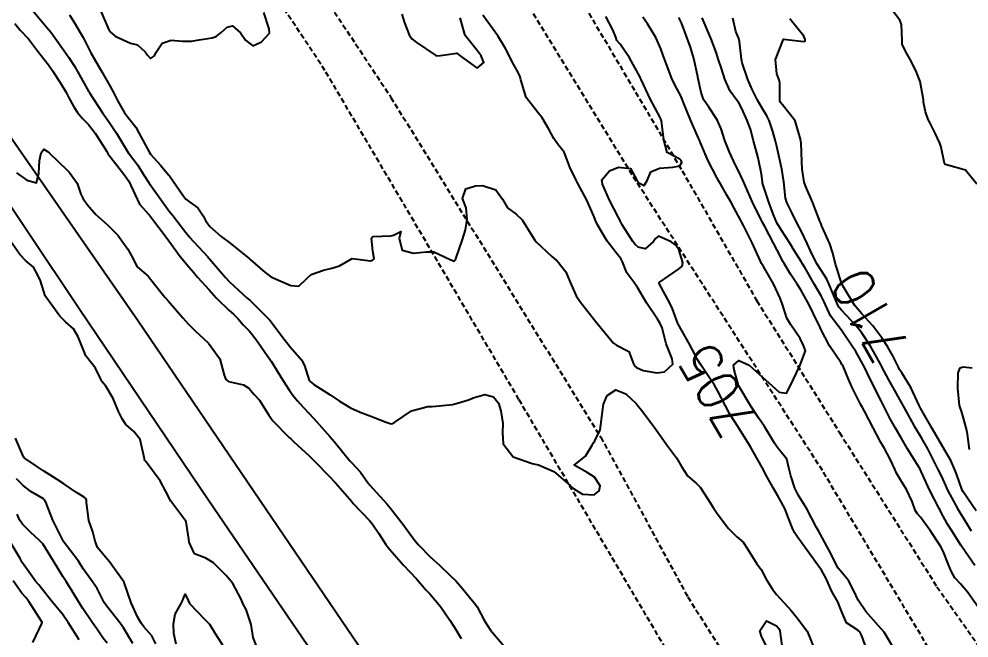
# Model space of a CAD drawing. Header units: metres. Extents: x 292545 to 299085, y 7450245 to 7463078.
# Drawn here: x 298297.5 to 298390.6, y 7451584.5 to 7451645.1 of the extents above; entities that cross this region are included whole.
import ezdxf
from ezdxf.enums import TextEntityAlignment as Align

# ---------------------------------------------------------------- set-up
doc = ezdxf.new("R2010")
doc.units = ezdxf.units.M
doc.linetypes.add('DASHED', pattern=[0.75, 0.5, -0.25])
for name, color, linetype in [('Cotas', 45, 'Continuous'), ('Curvas de Nivel 1m', 11, 'Continuous'), ('Curvas de Nivel 5m', 15, 'Continuous'), ('Linha Férrea', 20, 'Continuous'), ('Vias Secundárias', 230, 'DASHED')]:
    doc.layers.add(name, color=color, linetype=linetype)
doc.styles.add('Style-STANDARD', font='STANDARD.shx')

msp = doc.modelspace()

# ---------------------------------------------------------------- linework, layer by layer
at = {"layer": 'Curvas de Nivel 1m', "flags": 128}
for points, elevation in [([(298391.354, 7451628.949), (298390.243, 7451630.323), (298388.389, 7451630.841), (298388.251, 7451630.878), (298388.183, 7451630.981), (298387.869, 7451632.586), (298387.733, 7451632.988), (298387.257, 7451633.97), (298386.746, 7451635.003), (298386.59, 7451635.29), (298386.313, 7451636.057), (298386.14, 7451637.012), (298386.126, 7451637.21), (298385.789, 7451639.016), (298385.428, 7451639.948), (298384.92, 7451641.025), (298384.382, 7451641.93), (298384.033, 7451642.679), (298384.049, 7451643.035), (298383.981, 7451644.609), (298383.797, 7451645.039), (298382.44, 7451646.84)], 711), ([(298305.448, 7451645.97), (298306.278, 7451644.078), (298306.333, 7451643.961), (298306.392, 7451643.882), (298306.878, 7451643.465), (298308.381, 7451642.779), (298309.07, 7451642.62), (298309.849, 7451641.918), (298310.051, 7451641.597), (298310.366, 7451641.267), (298310.733, 7451641.543), (298310.906, 7451641.905), (298311.493, 7451642.788), (298312.385, 7451643.067), (298313.495, 7451642.984), (298314.384, 7451642.98), (298315.127, 7451643.111), (298316.387, 7451643.297), (298316.797, 7451643.427), (298317.281, 7451643.831), (298317.886, 7451644.34), (298318.403, 7451644.476), (298319.182, 7451643.808), (298319.653, 7451643.068), (298320.38, 7451642.519), (298321.24, 7451642.925), (298322.025, 7451643.774), (298321.991, 7451644.182), (298321.476, 7451645.779)], 703), ([(298302.418, 7451645.548), (298303.014, 7451644.606), (298303.376, 7451643.995), (298303.744, 7451643.347), (298304.374, 7451642.095), (298304.434, 7451641.979), (298304.509, 7451641.841), (298305.579, 7451639.968), (298306.334, 7451638.678), (298306.73, 7451637.956), (298307.165, 7451637.101), (298307.814, 7451635.945), (298308.297, 7451635.318), (298308.91, 7451634.552), (298309.259, 7451633.925), (298310.255, 7451632.067), (298310.36, 7451631.909), (298311.333, 7451630.808), (298312.136, 7451629.891), (298312.231, 7451629.763), (298313.536, 7451627.87), (298313.833, 7451627.5), (298314.196, 7451627.2), (298314.984, 7451626.651), (298315.512, 7451625.85), (298315.745, 7451625.413), (298316.173, 7451624.822), (298317.282, 7451623.829), (298318.153, 7451623.161), (298319.88, 7451621.794), (298320.013, 7451621.673), (298320.131, 7451621.562), (298321.593, 7451620.301), (298322.114, 7451619.912), (298322.372, 7451619.767), (298324.102, 7451619.016), (298324.892, 7451618.947), (298325.682, 7451619.726), (298326.117, 7451620.113), (298327.303, 7451620.526), (298328.123, 7451620.72), (298328.878, 7451620.94), (298330.133, 7451621.68), (298331.907, 7451621.43), (298332.132, 7451621.513), (298332.218, 7451621.563), (298332.284, 7451621.648), (298332.144, 7451622.398), (298332.007, 7451623.652), (298332.165, 7451623.842), (298333.911, 7451623.887), (298334.166, 7451623.977), (298334.879, 7451624.329), (298334.736, 7451623.621), (298335.029, 7451622.504), (298336.139, 7451622.196), (298337.384, 7451622.344), (298338.141, 7451622.343), (298339.739, 7451621.564), (298340.131, 7451621.406), (298340.248, 7451621.558), (298340.305, 7451621.728), (298340.955, 7451623.548), (298341.228, 7451624.483), (298341.412, 7451625.542), (298341.299, 7451626.648), (298340.926, 7451627.549), (298341.253, 7451628.509), (298342.222, 7451628.782), (298342.903, 7451628.843), (298344.217, 7451628.418), (298344.873, 7451627.5), (298345.347, 7451626.645), (298346.188, 7451626.03), (298346.776, 7451625.474), (298347.804, 7451623.818), (298348.015, 7451623.461), (298348.151, 7451623.302), (298349.699, 7451621.882), (298350.134, 7451621.51), (298350.172, 7451621.478), (298350.215, 7451621.439), (298351.063, 7451620.366), (298351.457, 7451619.42), (298352.092, 7451618.012), (298352.503, 7451617.406), (298354.063, 7451615.39), (298355.741, 7451613.373), (298356.031, 7451613.17), (298357.229, 7451612.556), (298357.704, 7451611.345), (298357.814, 7451611.146), (298358.009, 7451610.989), (298358.651, 7451610.689), (298360.004, 7451610.454), (298360.754, 7451610.564), (298361.561, 7451611.305), (298361.487, 7451611.836), (298360.902, 7451613.311), (298360.498, 7451614.874), (298360.309, 7451615.318), (298360.225, 7451615.479), (298360.067, 7451615.732), (298358.99, 7451617.331), (298358.105, 7451618.826), (298357.719, 7451619.346), (298357.049, 7451620.283), (298356.632, 7451621.363), (298356.46, 7451621.689), (298356.14, 7451622.054), (298355.119, 7451623.38), (298354.177, 7451624.965), (298353.973, 7451625.392), (298353.837, 7451625.743), (298353.13, 7451627.401), (298352.228, 7451629.098), (298352.056, 7451629.413), (298351.445, 7451630.622), (298351.168, 7451631.426), (298350.917, 7451632.088), (298350.268, 7451632.922), (298349.886, 7451633.444), (298349.397, 7451634.339), (298348.741, 7451635.456), (298348.308, 7451635.979), (298347.182, 7451637.471), (298346.644, 7451639.173), (298346.592, 7451639.478), (298346.35, 7451639.955), (298345.817, 7451640.938), (298345.551, 7451641.492), (298345.156, 7451642.273), (298344.393, 7451643.51), (298342.923, 7451645.525)], 704), ([(298335.009, 7451645.621), (298335.256, 7451644.771), (298335.708, 7451643.61), (298335.976, 7451643.194), (298336.386, 7451642.887), (298338.316, 7451641.581), (298338.373, 7451641.554), (298338.798, 7451641.574), (298340.375, 7451641.801), (298340.705, 7451641.547), (298342.361, 7451640.327), (298343.021, 7451640.869), (298342.782, 7451641.526), (298342.378, 7451642.065), (298341.19, 7451643.542), (298340.71, 7451645.255)], 703), ([(298383.124, 7451583.61), (298382.283, 7451585.054), (298381.709, 7451585.676), (298380.49, 7451587.072), (298379.74, 7451588.189), (298379.294, 7451589.087), (298378.773, 7451590.104), (298377.945, 7451591.107), (298377.776, 7451591.332), (298376.863, 7451593.119), (298375.821, 7451594.971), (298375.738, 7451595.131), (298375.647, 7451595.309), (298374.705, 7451597.141), (298373.863, 7451598.461), (298373.51, 7451599.155), (298373.109, 7451600.385), (298372.935, 7451601.164), (298372.737, 7451602.003), (298371.911, 7451603.025), (298371.78, 7451603.181), (298371.527, 7451603.576), (298370.544, 7451605.194), (298369.951, 7451606.046), (298369.211, 7451607.208), (298367.993, 7451609.22), (298367.557, 7451610.775), (298367.494, 7451611.228), (298368.018, 7451611.693), (298369.036, 7451611.21), (298370.004, 7451610.333), (298371.285, 7451609.187), (298371.984, 7451608.562), (298372.691, 7451608.461), (298373.044, 7451609.164), (298374.013, 7451611.15), (298374.547, 7451612.625), (298374.381, 7451613.147), (298374.043, 7451613.826), (298373.14, 7451615.164), (298372.739, 7451615.84), (298372.297, 7451617.177), (298372.092, 7451617.785), (298371.426, 7451619.187), (298370.44, 7451620.887), (298370.251, 7451621.199), (298370.135, 7451621.428), (298369.346, 7451623.208), (298368.497, 7451624.898), (298368.322, 7451625.219), (298368.186, 7451625.479), (298367.577, 7451626.609), (298367.23, 7451627.235), (298366.855, 7451627.886), (298366.22, 7451628.997), (298366.078, 7451629.251), (298365.881, 7451629.601), (298365.028, 7451631.262), (298364.27, 7451633.006), (298364.166, 7451633.271), (298364.072, 7451633.476), (298363.277, 7451635.28), (298362.576, 7451637.031), (298362.473, 7451637.288), (298362.326, 7451637.62), (298361.747, 7451638.709), (298361.461, 7451639.303), (298360.89, 7451640.787), (298360.704, 7451641.315), (298360.617, 7451641.558), (298360.382, 7451642.241), (298359.892, 7451643.325), (298359.074, 7451644.672), (298358.625, 7451645.338)], 706), ([(298391.727, 7451587.181), (298390.458, 7451588.953), (298389.761, 7451589.775), (298389.186, 7451590.388), (298388.873, 7451590.973), (298388.552, 7451591.75), (298388.057, 7451592.986), (298387.8, 7451593.483), (298386.789, 7451595), (298385.836, 7451596.312), (298385.508, 7451596.683), (298385.328, 7451597.015), (298385.025, 7451597.848), (298384.47, 7451599.024), (298383.882, 7451599.985), (298383.477, 7451600.624), (298383.303, 7451601.039), (298382.865, 7451602.008), (298382.292, 7451603.054), (298381.923, 7451603.719), (298381.186, 7451605.068), (298380.33, 7451606.706), (298380.136, 7451607.078), (298379.968, 7451607.395), (298379.112, 7451609.093), (298378.764, 7451609.862), (298378.251, 7451611.106), (298378.168, 7451611.261), (298378.017, 7451611.477), (298376.916, 7451613.121), (298376.057, 7451614.758), (298375.892, 7451615.132), (298375.753, 7451615.446), (298374.906, 7451617.142), (298374.105, 7451618.601), (298373.752, 7451619.155), (298373.101, 7451620.144), (298372.472, 7451621.175), (298372.349, 7451621.391), (298372.139, 7451621.797), (298371.424, 7451623.187), (298370.56, 7451624.813), (298370.354, 7451625.198), (298370.186, 7451625.522), (298369.356, 7451627.208), (298368.679, 7451628.755), (298368.492, 7451629.217), (298368.231, 7451629.788), (298367.519, 7451631.231), (298367.121, 7451632.097), (298366.668, 7451633.244), (298366.29, 7451634.391), (298365.916, 7451635.254), (298365.072, 7451636.505), (298364.577, 7451637.267), (298364.33, 7451637.947), (298364.051, 7451639.273), (298363.978, 7451639.644), (298363.617, 7451641.278), (298363.288, 7451642.377), (298362.964, 7451643.284), (298362.415, 7451644.78), (298362.133, 7451645.294)], 707), ([(298391.155, 7451591.57), (298390.216, 7451592.956), (298389.802, 7451593.591), (298388.913, 7451594.974), (298388.496, 7451595.647), (298387.841, 7451596.835), (298387.758, 7451596.991), (298387.654, 7451597.183), (298386.729, 7451599.001), (298385.891, 7451600.809), (298385.792, 7451601.011), (298385.634, 7451601.274), (298384.563, 7451603.023), (298383.929, 7451604.096), (298383.384, 7451605.038), (298382.863, 7451605.958), (298382.295, 7451607.055), (298381.973, 7451607.709), (298381.295, 7451609.067), (298380.6, 7451610.481), (298380.297, 7451611.077), (298380.018, 7451611.614), (298379.489, 7451612.549), (298379.131, 7451613.094), (298378.057, 7451614.692), (298377.735, 7451615.105), (298377.02, 7451616.064), (298376.52, 7451617.123), (298376.395, 7451617.435), (298376.096, 7451618.025), (298375.454, 7451619.137), (298374.496, 7451620.78), (298374.279, 7451621.149), (298374.135, 7451621.382), (298373.451, 7451622.466), (298373.025, 7451623.167), (298372.173, 7451624.489), (298371.762, 7451625.184), (298371.413, 7451625.965), (298370.973, 7451627.192), (298370.363, 7451629.057), (298370.331, 7451629.199), (298370.234, 7451629.928), (298370.002, 7451631.203), (298369.916, 7451631.544), (298369.46, 7451633.208), (298369.158, 7451634.343), (298368.839, 7451635.215), (298368.314, 7451636.37), (298368.02, 7451636.925), (298367.801, 7451637.228), (298367.184, 7451638.09), (298366.665, 7451639.245), (298366.357, 7451640.197), (298366.011, 7451641.254), (298365.834, 7451641.8), (298365.294, 7451643.261), (298364.423, 7451645.27)], 708), ([(298390.836, 7451594.95), (298389.839, 7451596.543), (298389.681, 7451596.802), (298389.589, 7451596.964), (298389.297, 7451597.522), (298388.511, 7451598.98), (298388.307, 7451599.413), (298387.887, 7451600.359), (298387.582, 7451600.993), (298387.25, 7451601.646), (298386.545, 7451603.004), (298385.929, 7451604.094), (298385.393, 7451605.015), (298384.651, 7451606.328), (298384.267, 7451607.027), (298383.971, 7451607.576), (298383.166, 7451609.042), (298382.739, 7451609.788), (298382.06, 7451611.059), (298382.045, 7451611.091), (298382.014, 7451611.144), (298380.924, 7451613.071), (298380.053, 7451614.423), (298379.524, 7451615.085), (298378.078, 7451616.603), (298377.854, 7451616.877), (298377.733, 7451617.105), (298377.248, 7451618.267), (298376.894, 7451619.118), (298376.645, 7451619.649), (298376.126, 7451620.455), (298375.689, 7451621.134), (298375.211, 7451622.071), (298374.737, 7451623.144), (298374.17, 7451624.306), (298373.728, 7451625.157), (298373.22, 7451626.191), (298372.737, 7451627.172), (298372.615, 7451627.582), (298372.434, 7451629.177), (298372.242, 7451630.435), (298372.081, 7451631.182), (298371.743, 7451632.653), (298371.609, 7451633.18), (298371.348, 7451634.123), (298371.01, 7451635.189), (298370.776, 7451635.662), (298370.315, 7451636.419), (298369.863, 7451637.205), (298369.319, 7451638.224), (298368.902, 7451639.214), (298368.367, 7451640.838), (298368.29, 7451641.221), (298368.101, 7451642.936), (298368.021, 7451643.226), (298367.717, 7451643.917), (298367.431, 7451645.235)], 709), ([(298297.061, 7451644.721), (298297.592, 7451644.062), (298298.39, 7451643.191), (298299.295, 7451642.041), (298300.359, 7451640.646), (298300.791, 7451640.026), (298301.601, 7451638.751), (298302.042, 7451638.013), (298302.318, 7451637.492), (298302.851, 7451636.544), (298303.21, 7451635.996), (298303.703, 7451635.395), (298304.291, 7451634.814), (298304.947, 7451633.973), (298306.064, 7451632.153), (298306.179, 7451631.961), (298306.252, 7451631.852), (298307.74, 7451629.945), (298308.223, 7451629.249), (298308.847, 7451627.93), (298309.274, 7451627.004), (298310.184, 7451625.986), (298310.256, 7451625.909), (298310.564, 7451625.521), (298311.808, 7451623.894), (298312.156, 7451623.414), (298313.276, 7451621.879), (298314.123, 7451620.851), (298314.574, 7451620.319), (298314.975, 7451619.857), (298316.094, 7451618.589), (298316.779, 7451617.833), (298318.07, 7451616.571), (298318.486, 7451616.233), (298318.925, 7451615.807), (298319.443, 7451615.185), (298320.05, 7451614.54), (298320.687, 7451613.784), (298322.014, 7451611.856), (298322.068, 7451611.769), (298322.171, 7451611.609), (298323.344, 7451609.756), (298323.983, 7451608.744), (298324.395, 7451608.162), (298324.75, 7451607.738), (298325.333, 7451607.106), (298325.95, 7451606.445), (298326.622, 7451605.713), (298327.928, 7451604.239), (298328.392, 7451603.695), (298329.895, 7451601.845), (298330.052, 7451601.678), (298330.951, 7451600.731), (298331.708, 7451599.652), (298331.775, 7451599.554), (298331.871, 7451599.445), (298333.51, 7451597.633), (298333.847, 7451597.246), (298335.131, 7451595.617), (298335.813, 7451594.654), (298336.253, 7451594.049), (298336.634, 7451593.598), (298337.786, 7451592.445), (298338.709, 7451591.571), (298339.763, 7451590.577), (298340.282, 7451590.076), (298340.743, 7451589.545), (298341.198, 7451588.989), (298341.741, 7451588.321), (298342.11, 7451587.908), (298342.367, 7451587.53), (298343.082, 7451586.15), (298343.505, 7451585.513), (298343.586, 7451585.396), (298343.7, 7451585.232), (298345.176, 7451583.495)], 706), ([(298297.226, 7451630.07), (298298.222, 7451629.35), (298299.182, 7451629.082), (298299.398, 7451630.043), (298299.482, 7451631.278), (298299.635, 7451632.036), (298299.906, 7451632.385), (298300.255, 7451632.171), (298300.407, 7451632.028), (298302.236, 7451630.305), (298302.377, 7451630.151), (298302.495, 7451630.006), (298303.165, 7451629.05), (298303.539, 7451627.99), (298303.748, 7451627.536), (298304.193, 7451626.944), (298305.004, 7451625.972), (298306.173, 7451624.938), (298307.14, 7451623.95), (298308.143, 7451622.592), (298308.48, 7451621.935), (298309.065, 7451620.868), (298310.113, 7451619.956), (298310.162, 7451619.91), (298310.371, 7451619.645), (298311.752, 7451617.893), (298312.079, 7451617.511), (298313.516, 7451615.875), (298314.057, 7451615.264), (298314.756, 7451614.566), (298315.558, 7451613.847), (298316.036, 7451613.389), (298317.161, 7451611.829), (298317.584, 7451610.237), (298317.753, 7451609.822), (298317.991, 7451609.626), (298319.478, 7451609.288), (298319.985, 7451608.965), (298320.534, 7451608.347), (298321.051, 7451607.784), (298321.951, 7451606.307), (298322.339, 7451605.766), (298323.927, 7451604.162), (298324.133, 7451603.955), (298324.358, 7451603.743), (298325.902, 7451602.335), (298326.523, 7451601.714), (298327.879, 7451600.341), (298328.489, 7451599.694), (298329.857, 7451598.122), (298330.054, 7451597.876), (298330.233, 7451597.674), (298331.828, 7451596.002), (298332.118, 7451595.647), (298332.722, 7451594.733), (298333.428, 7451593.634), (298333.796, 7451593.171), (298335.165, 7451591.616), (298335.767, 7451590.971), (298336.439, 7451590.279), (298337.024, 7451589.591), (298337.359, 7451589.196), (298337.745, 7451588.813), (298338.776, 7451587.57), (298339.713, 7451586.214), (298340.138, 7451585.556), (298340.818, 7451584.423)], 707), ([(298320.723, 7451583.784), (298320.424, 7451584.523), (298320.209, 7451585.792), (298319.725, 7451587.258), (298319.441, 7451587.803), (298319.256, 7451588.286), (298318.43, 7451589.813), (298317.761, 7451590.616), (298316.519, 7451591.833), (298315.78, 7451592.299), (298314.66, 7451592.725), (298314.156, 7451593.865), (298314.112, 7451594.171), (298313.847, 7451595.87), (298313.824, 7451595.921), (298312.347, 7451597.885), (298311.862, 7451598.821), (298311.317, 7451599.896), (298309.892, 7451601.78), (298309.825, 7451601.843), (298309.777, 7451601.912), (298309.764, 7451602.043), (298309.336, 7451603.919), (298308.729, 7451604.726), (298307.938, 7451605.42), (298307.563, 7451605.944), (298307.22, 7451606.682), (298306.71, 7451607.953), (298305.985, 7451609.147), (298305.619, 7451609.596), (298305.41, 7451609.969), (298304.963, 7451610.937), (298304.113, 7451611.989), (298304.015, 7451612.125), (298303.267, 7451613.992), (298302.823, 7451614.771), (298302.057, 7451615.435), (298301.453, 7451616.016), (298300.091, 7451617.903), (298300.041, 7451618.031), (298299.564, 7451619.494), (298299.322, 7451620.042), (298298.898, 7451620.826), (298298.127, 7451621.443), (298297.544, 7451622.066), (298296.162, 7451624.017)], 707), ([(298390.636, 7451602.953), (298390.443, 7451604.447), (298390.33, 7451604.956), (298389.957, 7451606.38), (298389.823, 7451606.823), (298389.77, 7451606.963), (298389.673, 7451607.259), (298389.51, 7451608.967), (298389.519, 7451610.478), (298389.738, 7451610.964), (298390.014, 7451611.049), (298390.883, 7451610.951)], 711), ([(298310.872, 7451583.902), (298310.477, 7451584.694), (298309.7, 7451585.585), (298309.439, 7451585.923), (298309.083, 7451586.556), (298308.465, 7451587.933), (298307.789, 7451589.903), (298307.775, 7451589.94), (298307.754, 7451589.982), (298306.353, 7451591.954), (298305.789, 7451592.582), (298305.162, 7451593.335), (298304.935, 7451593.973), (298304.705, 7451594.869), (298304.302, 7451595.983), (298304.073, 7451597.763), (298304.076, 7451597.987), (298304.022, 7451598.155), (298303.856, 7451598.284), (298303.114, 7451598.743), (298301.869, 7451599.594), (298301.208, 7451600.017), (298299.881, 7451600.859), (298299.177, 7451601.332), (298298.059, 7451602.058), (298297.972, 7451602.128), (298297.905, 7451602.243), (298297.134, 7451604.068)], 706), ([(298306.095, 7451583.956), (298305.688, 7451584.506), (298305.089, 7451585.361), (298304.669, 7451585.976), (298303.724, 7451587.373), (298303.329, 7451587.994), (298302.668, 7451589.077), (298302.082, 7451590.007), (298301.76, 7451590.512), (298300.836, 7451592.019), (298299.8, 7451593.705), (298299.655, 7451593.886), (298299.479, 7451594.035), (298298.601, 7451594.838), (298297.819, 7451595.631), (298297.523, 7451596.063), (298297.27, 7451596.627)], 704), ([(298303.365, 7451584.314), (298302.279, 7451586.004), (298301.715, 7451586.807), (298300.728, 7451588.02), (298299.745, 7451589.272), (298299.399, 7451589.684), (298299.085, 7451590.04), (298297.78, 7451591.881), (298297.693, 7451592.061), (298297.586, 7451592.26), (298296.489, 7451594.073)], 703), ([(298298.807, 7451584.043), (298299.702, 7451585.912), (298299.739, 7451585.994), (298299.725, 7451586.03), (298299.703, 7451586.066), (298298.441, 7451588.049), (298298.135, 7451588.452), (298297.741, 7451588.882), (298296.896, 7451590.069)], 702), ([(298312.873, 7451583.878), (298312.653, 7451584.92), (298312.606, 7451585.881), (298312.778, 7451586.818), (298313.348, 7451587.874), (298313.479, 7451588.129), (298313.742, 7451588.767), (298314.038, 7451588.167), (298314.195, 7451587.863), (298315.709, 7451586.265), (298316.136, 7451585.836), (298316.851, 7451584.669), (298317.422, 7451583.823)], 707), ([(298370.966, 7451583.187), (298370.247, 7451584.645), (298370.094, 7451585.196), (298370.733, 7451586.17), (298371.708, 7451585.676), (298371.944, 7451585.415), (298372.031, 7451585.175), (298372.244, 7451583.727)], 706)]:
    msp.add_lwpolyline(points, dxfattribs=dict(at, elevation=elevation))
at = {"layer": 'Curvas de Nivel 5m', "flags": 128}
for points, elevation in [([(298298.76, 7451646.047), (298300.404, 7451644.101), (298300.458, 7451644.029), (298300.613, 7451643.815), (298301.905, 7451642.015), (298302.366, 7451641.366), (298302.895, 7451640.539), (298303.205, 7451639.997), (298304.323, 7451638.014), (298304.345, 7451637.98), (298304.381, 7451637.921), (298305.662, 7451635.966), (298306.294, 7451635.046), (298307.033, 7451633.953), (298308.204, 7451631.99), (298308.236, 7451631.94), (298308.253, 7451631.917), (298309.122, 7451630.807), (298309.676, 7451629.918), (298310.22, 7451629.048), (298311.038, 7451627.902), (298312.187, 7451626.308), (298312.371, 7451626.074), (298312.529, 7451625.887), (298313.812, 7451624.228), (298314.098, 7451623.871), (298314.162, 7451623.791), (298315.965, 7451621.843), (298316.045, 7451621.754), (298316.131, 7451621.651), (298317.704, 7451619.824), (298318.106, 7451619.387), (298319.834, 7451617.794), (298319.974, 7451617.684), (298320.081, 7451617.596), (298321.935, 7451615.771), (298322.062, 7451615.629), (298323.45, 7451613.756), (298324.032, 7451613.009), (298325.147, 7451611.733), (298325.468, 7451611.189), (298325.923, 7451609.721), (298325.948, 7451609.676), (298325.992, 7451609.629), (298326.382, 7451609.321), (298327.972, 7451608.306), (298328.885, 7451607.691), (298329.957, 7451607.044), (298330.914, 7451606.627), (298331.949, 7451606.21), (298333.466, 7451605.635), (298333.941, 7451605.48), (298334.083, 7451605.487), (298334.292, 7451605.627), (298335.954, 7451606.737), (298337.532, 7451607.159), (298337.959, 7451607.176), (298338.329, 7451607.207), (298339.961, 7451607.376), (298340.684, 7451607.549), (298341.636, 7451607.867), (298341.97, 7451608.003), (298343.142, 7451608.352), (298343.972, 7451608.105), (298344.484, 7451607.505), (298344.7, 7451606.758), (298344.898, 7451605.5), (298344.85, 7451604.584), (298344.915, 7451603.5), (298345.904, 7451602.238), (298347.777, 7451601.579), (298347.894, 7451601.564), (298348.385, 7451601.455), (298349.886, 7451600.789), (298351.5, 7451599.424), (298351.868, 7451599.089), (298352.692, 7451598.576), (298353.86, 7451598.508), (298354.334, 7451598.918), (298354.433, 7451599.384), (298353.882, 7451600.256), (298353.176, 7451600.691), (298351.893, 7451601.42), (298352.992, 7451602.314), (298353.659, 7451603.393), (298353.747, 7451603.569), (298353.927, 7451603.805), (298354.432, 7451604.891), (298354.512, 7451605.384), (298354.661, 7451606.678), (298354.752, 7451607.382), (298355.121, 7451608.233), (298355.984, 7451608.806), (298356.94, 7451608.394), (298357.965, 7451607.457), (298358.068, 7451607.339), (298358.47, 7451606.823), (298359.606, 7451605.323), (298359.938, 7451604.87), (298361.048, 7451603.309), (298361.905, 7451602.134), (298362.415, 7451601.292), (298362.987, 7451600.386), (298363.876, 7451599.616), (298364.235, 7451599.266), (298364.949, 7451598.167), (298365.524, 7451597.253), (298365.838, 7451596.792), (298366.976, 7451595.238), (298367.815, 7451594.403), (298368.453, 7451593.864), (298368.869, 7451593.214), (298369.781, 7451591.757), (298370.208, 7451591.196), (298370.72, 7451590.234), (298371.356, 7451589.184), (298371.746, 7451588.71), (298373.159, 7451587.158), (298373.41, 7451586.845), (298373.716, 7451586.473), (298374.715, 7451585.14), (298375.438, 7451583.379)], 705), ([(298380.666, 7451583.07), (298380.089, 7451584.686), (298379.894, 7451585.078), (298379.705, 7451585.246), (298378.57, 7451585.956), (298378.083, 7451587.105), (298377.737, 7451588.022), (298377.111, 7451589.116), (298376.574, 7451590.312), (298376.122, 7451591.127), (298375.78, 7451591.601), (298374.657, 7451593.141), (298373.815, 7451594.34), (298373.476, 7451594.811), (298373.335, 7451595.157), (298372.909, 7451596.239), (298372.526, 7451597.17), (298371.862, 7451598.424), (298371.377, 7451599.185), (298370.773, 7451600.303), (298370.308, 7451601.196), (298369.9, 7451601.933), (298369.171, 7451603.207), (298367.943, 7451605.22), (298367.14, 7451606.417), (298366.707, 7451607.239), (298365.984, 7451608.659), (298365.629, 7451609.254), (298364.884, 7451610.381), (298364.296, 7451611.267), (298364.017, 7451611.714), (298363.469, 7451612.72), (298363.191, 7451613.283), (298362.063, 7451615.3), (298361.53, 7451616.751), (298361.26, 7451617.302), (298360.204, 7451619.226), (298360.202, 7451619.319), (298362.126, 7451620.628), (298362.479, 7451620.936), (298362.542, 7451621.286), (298362.146, 7451622.556), (298361.847, 7451622.992), (298361.404, 7451623.301), (298360.161, 7451623.87), (298359.849, 7451623.631), (298359.656, 7451623.325), (298358.857, 7451622.622), (298358.147, 7451622.781), (298357.861, 7451623.055), (298357.641, 7451623.348), (298356.582, 7451624.958), (298356.398, 7451625.367), (298356.339, 7451625.522), (298356.187, 7451625.771), (298355.359, 7451627.378), (298354.647, 7451628.965), (298354.6, 7451629.386), (298355.349, 7451630.272), (298356.246, 7451630.636), (298357.393, 7451630.501), (298358.043, 7451629.343), (298358.229, 7451629.095), (298358.74, 7451628.82), (298359.054, 7451629.332), (298359.4, 7451630.169), (298360.245, 7451630.527), (298361.56, 7451630.614), (298362.245, 7451630.741), (298362.453, 7451631.085), (298362.374, 7451631.289), (298362.254, 7451631.42), (298361.009, 7451632.058), (298360.671, 7451633.314), (298360.453, 7451635.165), (298360.393, 7451635.319), (298360.365, 7451635.38), (298360.305, 7451635.49), (298359.326, 7451637.33), (298358.456, 7451639.225), (298358.402, 7451639.339), (298358.345, 7451639.456), (298357.314, 7451641.351), (298356.386, 7451642.678), (298356.079, 7451643.054), (298355.96, 7451643.366), (298355.677, 7451644.098), (298354.994, 7451645.381)], 705), ([(298391.293, 7451596.945), (298390.01, 7451598.819), (298389.921, 7451598.96), (298389.874, 7451599.065), (298389.401, 7451600.48), (298389.215, 7451600.97), (298388.795, 7451601.87), (298388.163, 7451602.986), (298387.919, 7451603.39), (298386.99, 7451605), (298385.961, 7451606.776), (298385.829, 7451607.011), (298385.705, 7451607.274), (298384.888, 7451609.021), (298384.007, 7451610.467), (298383.786, 7451610.809), (298383.668, 7451611.035), (298383.128, 7451612.147), (298382.597, 7451613.052), (298382.046, 7451613.905), (298381.176, 7451615.069), (298380.075, 7451616.263), (298379.377, 7451617.087), (298378.207, 7451618.993), (298378.151, 7451619.1), (298378.105, 7451619.251), (298377.656, 7451620.635), (298377.501, 7451621.109), (298377.23, 7451622.2), (298376.933, 7451623.118), (298376.179, 7451624.852), (298376.061, 7451625.131), (298375.977, 7451625.34), (298375.287, 7451627.139), (298374.558, 7451628.808), (298374.439, 7451629.148), (298374.242, 7451630.42), (298374.192, 7451631.151), (298374.129, 7451633.01), (298374.111, 7451633.152), (298374.067, 7451633.361), (298373.557, 7451635.157), (298372.318, 7451636.725), (298372.122, 7451636.974), (298372.056, 7451637.174), (298372.044, 7451638.879), (298371.99, 7451639.175), (298371.749, 7451639.782), (298371.611, 7451641.181), (298372.393, 7451643.17), (298374.391, 7451642.949), (298374.529, 7451643.011), (298374.536, 7451643.149), (298374.396, 7451643.455), (298373.024, 7451645.164)], 710), ([(298308.629, 7451583.931), (298307.698, 7451585.49), (298307.378, 7451585.943), (298306.04, 7451587.645), (298305.806, 7451587.959), (298305.734, 7451588.097), (298305.117, 7451589.34), (298304.677, 7451589.976), (298303.772, 7451591.267), (298303.293, 7451591.995), (298301.803, 7451593.977), (298301.78, 7451594.01), (298301.751, 7451594.063), (298300.786, 7451596.02), (298300.087, 7451597.79), (298299.978, 7451598.029), (298299.854, 7451598.132), (298298.639, 7451598.827), (298297.866, 7451599.415), (298297.224, 7451600.066)], 705)]:
    msp.add_lwpolyline(points, dxfattribs=dict(at, elevation=elevation))
at = {"layer": 'Linha Férrea', "linetype": 'Continuous'}
for points in [[(298213.138, 7451749.95), (298218.046, 7451742.821), (298228.068, 7451727.577), (298240.517, 7451708.964), (298252.017, 7451692.078), (298266.314, 7451671.769), (298282.79, 7451647.608), (298293.13, 7451632.017), (298303.418, 7451616.687), (298316.068, 7451597.95), (298328.139, 7451580.264), (298342.783, 7451558.9), (298355.799, 7451540.372), (298367.555, 7451522.526), (298376.985, 7451508.896)], [(298274.622, 7451659.585), (298283.349, 7451650.161), (298296.557, 7451633.69), (298309.141, 7451615.562), (298321.663, 7451597.147), (298334.761, 7451577.877), (298345.968, 7451561.346), (298359.861, 7451541.281), (298371.069, 7451524.929), (298385.139, 7451504.276)]]:
    msp.add_lwpolyline(points, dxfattribs=at)
at = {"layer": 'Vias Secundárias'}
for points in [[(298272.28, 7451723.167), (298311.84, 7451670.853), (298333.925, 7451637.471), (298354.488, 7451604.16), (298363.024, 7451588.505), (298384.207, 7451555.032), (298397.191, 7451538.121), (298398.467, 7451533.658), (298401.052, 7451528.706), (298410.547, 7451516.377), (298420.006, 7451503.588), (298430.531, 7451489.55), (298440.314, 7451475.516), (298449.953, 7451462.551), (298462.391, 7451446.251), (298473.769, 7451431.081), (298484.539, 7451416.802), (298495.916, 7451401.066), (298505.413, 7451388.307), (298513.245, 7451378.167), (298521.922, 7451366.999)], [(298518.838, 7451364.986), (298506.836, 7451380.58), (298490.605, 7451402.156), (298476.014, 7451421.868), (298467.573, 7451433.699), (298454.67, 7451451.222), (298443.239, 7451465.76), (298430.603, 7451482.424), (298418.566, 7451497.723), (298410.783, 7451508.392), (298401.15, 7451521.345), (298392.214, 7451532.517), (298378.975, 7451553.27), (298365.778, 7451575.097), (298346.473, 7451607.859), (298327.459, 7451640.11), (298307.727, 7451669.807), (298267.832, 7451719.966)]]:
    msp.add_lwpolyline(points, dxfattribs=at)
for points, elevation in [([(298400.031, 7451560.573), (298388.131, 7451580.98), (298376.223, 7451600.885), (298357.971, 7451629.241), (298339.873, 7451658.775), (298325.297, 7451679.475), (298308.924, 7451704.773), (298298.354, 7451720.52)], 709.908), ([(298304.568, 7451719.419), (298305.631, 7451716.809), (298314.707, 7451702.321), (298323.877, 7451689.864), (298332.635, 7451676.329), (298343.752, 7451661.411), (298352.558, 7451647), (298362.471, 7451630.275), (298369.793, 7451617.533), (298377.902, 7451604.604), (298387.447, 7451589.501), (298396.344, 7451576.895)], 721.462)]:
    msp.add_lwpolyline(points, dxfattribs=dict(at, elevation=elevation))

# ---------------------------------------------------------------- texts
at = {"layer": 'Cotas', "style": 'Style-STANDARD'}
for s, rotation, p in [('710', 119.51739, (298380.875, 7451616.094, 710)), ('705', 120.13134, (298365.942, 7451608.748, 705))]:
    msp.add_text(s, height=4, rotation=rotation, dxfattribs=at).set_placement(p, align=Align.MIDDLE_CENTER)

doc.saveas('drawing.dxf')
